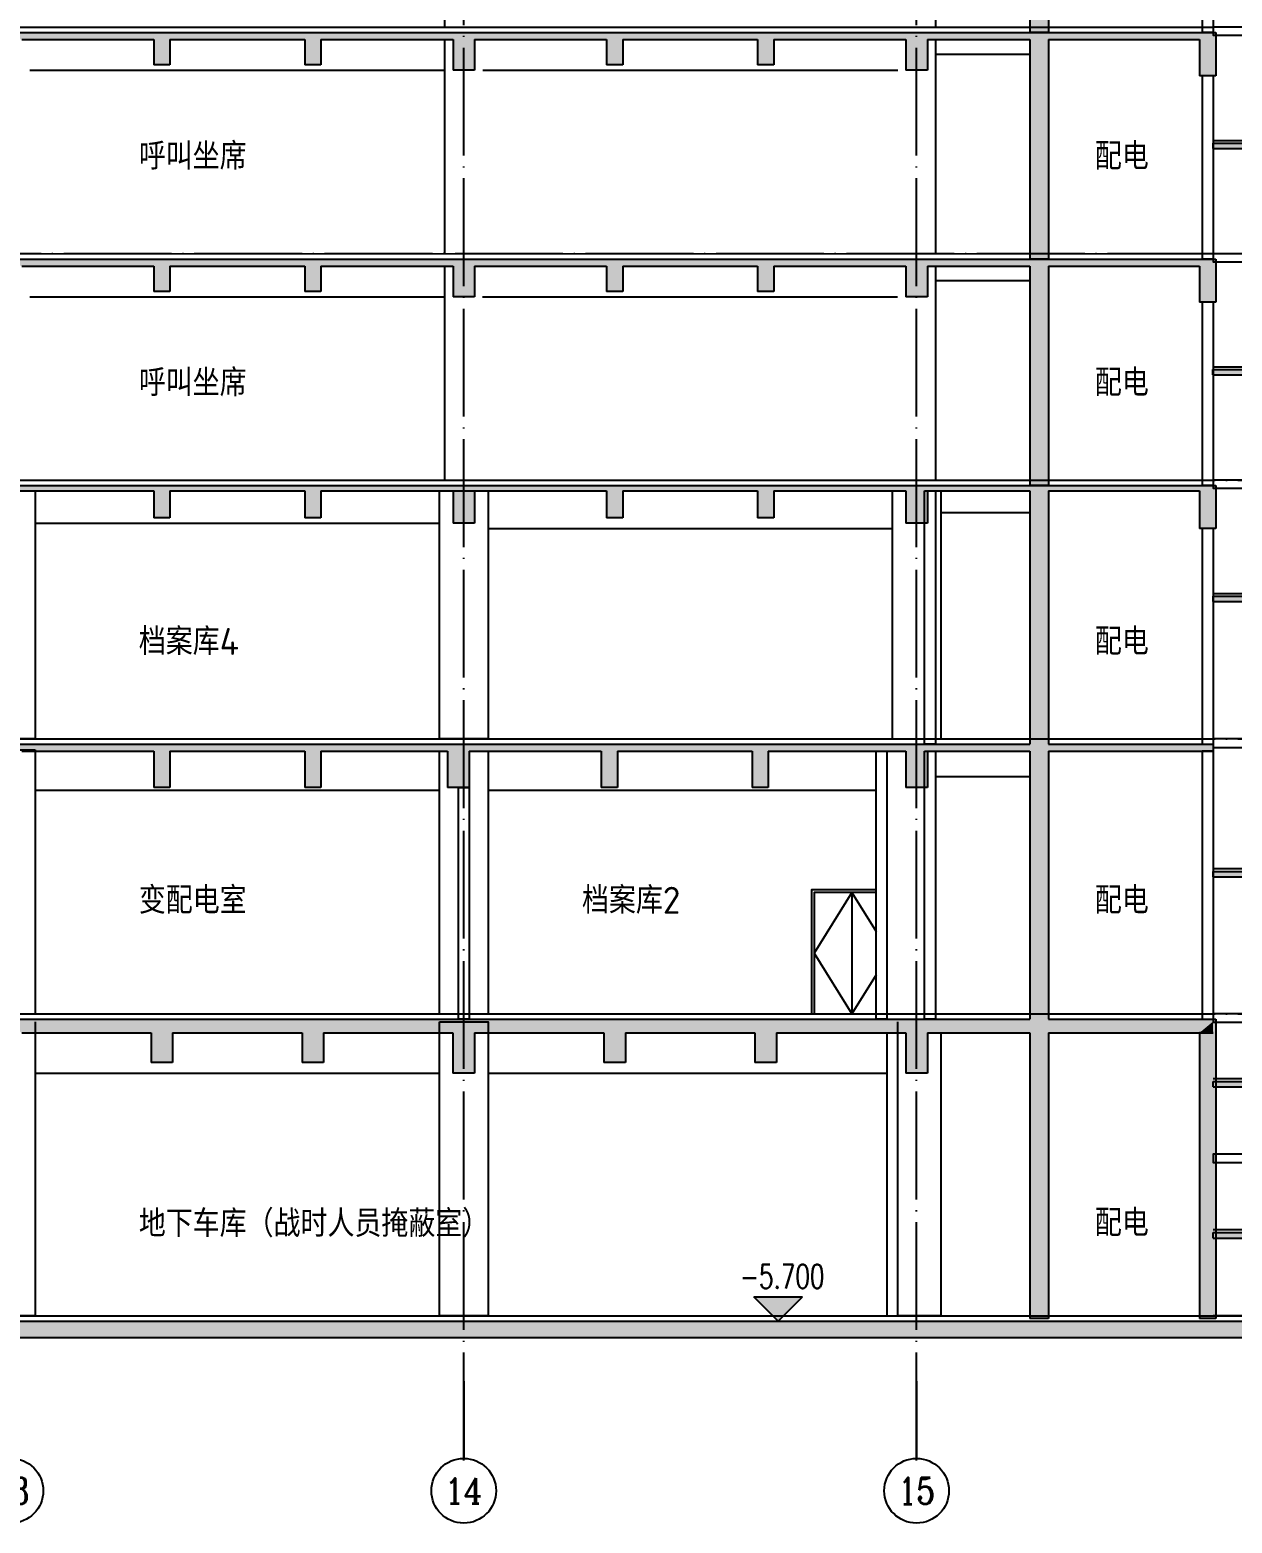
# Model space of a CAD drawing. Header units: millimetres. Extents: x 500457 to 783861, y -293369 to -162148.
# Drawn here: x 605689 to 627992, y -239795 to -212101 of the extents above; entities that cross this region are included whole.
import ezdxf
from ezdxf.enums import TextEntityAlignment as Align

# ---------------------------------------------------------------- set-up
doc = ezdxf.new("R2010")
doc.units = ezdxf.units.MM
doc.header["$LTSCALE"] = 1000
doc.linetypes.add('DOTE', pattern=[2.42, 2, -0.2, 0.02, -0.2])
for name, color, linetype in [('A-DOOR-FIRE', 4, 'Continuous'), ('A-ELEV-WIN3', 251, 'Continuous'), ('A-SECT-SURF', 6, 'Continuous'), ('A-看线', 115, 'Continuous'), ('AXIS', 3, 'Continuous'), ('AXIS_TEXT', 7, 'Continuous'), ('DIM_ELEV', 3, 'Continuous'), ('DOTE', 1, 'DOTE'), ('LY_MC_section A_A$0$A31----(18)', 140, 'Continuous'), ('PUB_HATCH', 8, 'Continuous'), ('PUB_TEXT', 7, 'Continuous'), ('STAIR', 2, 'Continuous'), ('WALL', 255, 'Continuous'), ('剖面楼板线', 2, 'Continuous'), ('板洞', 6, 'Continuous')]:
    doc.layers.add(name, color=color, linetype=linetype)
doc.styles.add('_TCH_AXIS', font='COMPLEX', dxfattribs={"bigfont": 'GBCBIG'})
doc.styles.add('_TCH_DIM', font='SIMPLEX', dxfattribs={"bigfont": 'GBCBIG'})
doc.styles.add('COMPLEX', font='COMPLEX')
doc.styles.add('TSSD_Norm', font='tssdeng.shx', dxfattribs={"bigfont": 'hztxt.shx'})

# ---------------------------------------------------------------- blocks, each defined once
blk = doc.blocks.new('A$C5e2bc803')
at = {"layer": 'PUB_HATCH'}
blk.add_hatch(color=256, dxfattribs=at).paths.add_polyline_path([(1, -570), (-2900, -570), (-2900, -670), (1, -670)])
at = {"layer": 'STAIR'}
for points in [[(-1350, 1580), (-1350, 3530)], [(-1350, 2680), (-1610, 2680), (-1610, 1450), (-1610, 1400), (-1610, -520), (-1550, -520), (-1550, 2620), (-1350, 2620)], [(-2900, 1580), (-1550, 1580)], [(-2900, 1430), (-1550, 1430)], [(-1550, 1580), (0, 1580), (0, 1430), (-1550, 1430)], [(-2900, 1280), (-1550, 1280)], [(-2900, 1130), (-1550, 1130)], [(-2900, 980), (-1550, 980)], [(-2900, 830), (-1550, 830)], [(-2900, 680), (-1550, 680)], [(-1290, -520), (-1290, 580), (-1609, 580)], [(-2900, 530), (-1550, 530)], [(-2900, 380), (-1550, 380)], [(-1350, -520), (-1350, 520), (-1549, 520)], [(-2900, 230), (-1550, 230)], [(-2900, 80), (-1550, 80)], [(-2900, -70), (-1550, -70)], [(-2900, -220), (-1550, -220)], [(-2900, -370), (-1550, -370)], [(1, -520), (-2900, -520)], [(-2900, -520), (-1550, -520)]]:
    blk.add_lwpolyline(points, dxfattribs=at)
at = {"layer": 'WALL'}
for p, q in [((1, -570), (-2900, -570)), ((-2900, -670), (-2900, -570)), ((1, -670), (-2900, -670)), ((1, -670), (1, -570))]:
    blk.add_line(p, q, dxfattribs=at)
blk = doc.blocks.new('A$Cc3d01d78')
at = {"layer": 'PUB_HATCH'}
blk.add_hatch(color=256, dxfattribs=at).paths.add_polyline_path([(1558, -3756), (-1342, -3756), (-1342, -3856), (1558, -3856)])
at = {"layer": 'STAIR'}
for points in [[(210, -2300), (210, -900)], [(210, -1260), (7, -1260), (7, -3700), (-53, -3700), (-53, -3100), (-53, -3050), (-53, -1200), (210, -1200)], [(-1342, -2300), (-53, -2300)], [(-1342, -2456), (-53, -2456)], [(7, -2300), (1558, -2300), (1558, -2456), (7, -2456)], [(-1342, -2611), (-53, -2611)], [(-1342, -2767), (-53, -2767)], [(270, -3700), (270, -2604), (-53, -2604)], [(210, -3700), (210, -2664), (7, -2664)], [(-1342, -2923), (-53, -2923)], [(-1342, -3078), (-53, -3078)], [(-1342, -3234), (-53, -3234)], [(-1342, -3389), (-53, -3389)], [(-1342, -3545), (-53, -3545)], [(1558, -3700), (-1342, -3700)], [(-1342, -3700), (-53, -3700)]]:
    blk.add_lwpolyline(points, dxfattribs=at)
at = {"layer": 'WALL'}
for p, q in [((1558, -3756), (-1342, -3756)), ((-1342, -3856), (-1342, -3756)), ((1558, -3856), (-1342, -3856)), ((1558, -3856), (1558, -3756))]:
    blk.add_line(p, q, dxfattribs=at)
blk = doc.blocks.new('A$C713e9a64')
at = {"layer": 'PUB_HATCH'}
blk.add_hatch(color=256, dxfattribs=at).paths.add_polyline_path([(1348, -4840), (-1552, -4840), (-1552, -4940), (1348, -4940)])
at = {"layer": 'STAIR'}
for points in [[(0, -2380), (0, 170)], [(0, -1280), (-262, -1280), (-262, -3130), (-262, -3180), (-262, -4780), (-202, -4780), (-202, -1340), (0, -1340)], [(-1553, -2380), (-202, -2380)], [(-202, -2380), (1347, -2380), (1347, -2540), (-202, -2540)], [(-1553, -2540), (-202, -2540)], [(-1553, -2700), (-202, -2700)], [(-1553, -2860), (-202, -2860)], [(-1553, -3020), (-202, -3020)], [(-1553, -3180), (-202, -3180)], [(-1553, -3340), (-202, -3340)], [(-1553, -3500), (-202, -3500)], [(-1553, -3660), (-202, -3660)], [(-1553, -3820), (-202, -3820)], [(58, -4780), (58, -3680), (-262, -3680)], [(-2, -4780), (-2, -3740), (-202, -3740)], [(-1553, -3980), (-202, -3980)], [(-1553, -4140), (-202, -4140)], [(-1553, -4300), (-202, -4300)], [(-1553, -4460), (-202, -4460)], [(-1553, -4620), (-202, -4620)], [(1348, -4780), (-1553, -4780)], [(-1553, -4780), (-202, -4780)]]:
    blk.add_lwpolyline(points, dxfattribs=at)
at = {"layer": 'WALL'}
for p, q in [((1348, -4840), (-1552, -4840)), ((-1552, -4940), (-1552, -4840)), ((1348, -4940), (-1552, -4940)), ((1348, -4940), (1348, -4840))]:
    blk.add_line(p, q, dxfattribs=at)
blk = doc.blocks.new('A$Cb3162a7d')
at = {"layer": 'PUB_HATCH'}
blk.add_hatch(color=256, dxfattribs=at).paths.add_polyline_path([(1348, -3746), (-1553, -3746), (-1553, -3846), (1348, -3846)])
at = {"layer": 'STAIR'}
for points in [[(-2, -2496), (-2, 44)], [(-2, -1396), (-262, -1396), (-262, -1930), (-262, -1980), (-262, -3696), (-202, -3696), (-202, -1456), (-2, -1456)], [(-1553, -2496), (-202, -2496)], [(-1553, -2646), (-202, -2646)], [(56, -3700), (56, -2600), (-262, -2600)], [(-202, -2496), (1348, -2496), (1348, -2646), (56, -2646)], [(-4, -3700), (-4, -2660), (-202, -2660)], [(-1553, -2796), (-202, -2796)], [(-1553, -2946), (-202, -2946)], [(-1553, -3096), (-202, -3096)], [(-1553, -3246), (-202, -3246)], [(-1553, -3396), (-202, -3396)], [(-1553, -3546), (-202, -3546)], [(1348, -3696), (-1553, -3696)], [(-1553, -3696), (-202, -3696)]]:
    blk.add_lwpolyline(points, dxfattribs=at)
at = {"layer": 'WALL'}
for p, q in [((1348, -3746), (-1553, -3746)), ((-1553, -3846), (-1553, -3746)), ((1348, -3846), (-1553, -3846)), ((1348, -3846), (1348, -3746))]:
    blk.add_line(p, q, dxfattribs=at)
blk = doc.blocks.new('A$Cdcaa37b3')
at = {"layer": '剖面楼板线'}
blk.add_line((-1550, -1), (1348, -1), dxfattribs=at)
at = {"layer": 'LY_MC_section A_A$0$A31----(18)'}
for name, p in [('A$C5e2bc803', (1347, 22320)), ('A$C5e2bc803', (1348, 18120)), ('A$C5e2bc803', (1347, 13920)), ('A$Cc3d01d78', (-210, 5300))]:
    blk.add_blockref(name, p, dxfattribs=at)
at = {"layer": '板洞'}
for name, p in [('A$C713e9a64', (0, 13080)), ('A$Cb3162a7d', (0, 8096))]:
    blk.add_blockref(name, p, dxfattribs=at)
blk = doc.blocks.new('A$C50e83559')
at = {"layer": 'PUB_HATCH'}
for points in [[(64201, -137), (64401, -180), (66850, -180), (67000, -137), (67000, -50), (64201, -50)], [(67000, -137), (66850, -180), (66850, -650), (67150, -650), (67150, -180)], [(67000, -137), (67150, -180), (69650, -180), (69800, -137), (69800, -50), (67000, -50)], [(69800, -137), (69650, -180), (69650, -650), (69950, -650), (69950, -180)], [(69800, -137), (69950, -180), (72401, -180), (72601, -137), (72601, -50), (69800, -50)], [(72601, -137), (72401, -180), (72401, -750), (72801, -750), (72801, -180)], [(72601, -137), (72801, -180), (75250, -180), (75400, -137), (75400, -50), (72601, -50)], [(75400, -137), (75250, -180), (75250, -650), (75550, -650), (75550, -180)], [(75400, -137), (75550, -180), (78050, -180), (78200, -137), (78200, -50), (75400, -50)], [(78200, -137), (78050, -180), (78050, -650), (78350, -650), (78350, -180)], [(78200, -137), (78350, -180), (80801, -180), (81001, -137), (81001, -50), (78200, -50)], [(81001, -137), (80801, -180), (80801, -750), (81201, -750), (81201, -180)], [(81001, -137), (81201, -180), (83100, -180), (83333, -137), (83450, -50), (81001, -50)], [(83333, -137), (83100, -180), (83100, -4250), (83450, -4250), (83450, -180)], [(83333, -137), (83450, -180), (86250, -180), (86550, -50), (83450, -50)], [(86550, -50), (86250, -180), (86250, -850), (86550, -850)]]:
    blk.add_hatch(color=256, dxfattribs=at).paths.add_polyline_path(points)
at = {"layer": 'A-SECT-SURF'}
blk.add_lwpolyline([(100, 50), (86500, 49)], dxfattribs=at)
at = {"layer": 'A-看线'}
for points in [[(72251, -4150), (72251, -180)], [(81351, -180), (81351, -4150)]]:
    blk.add_lwpolyline(points, dxfattribs=at)
at = {"layer": 'WALL'}
for p, q in [((64201, -50), (67000, -50)), ((64401, -180), (66850, -180)), ((66850, -180), (66850, -650)), ((67000, -50), (69800, -50)), ((67150, -180), (67150, -650)), ((67150, -180), (69650, -180)), ((69650, -180), (69650, -650)), ((69800, -50), (72601, -50)), ((69950, -180), (69950, -650)), ((69950, -180), (72401, -180)), ((72401, -180), (72401, -750)), ((72601, -50), (75400, -50)), ((72801, -180), (72801, -750)), ((72801, -180), (75250, -180)), ((75250, -180), (75250, -650)), ((75400, -50), (78200, -50)), ((75550, -180), (75550, -650)), ((75550, -180), (78050, -180)), ((78050, -180), (78050, -650)), ((78200, -50), (81001, -50)), ((78350, -180), (78350, -650)), ((78350, -180), (80801, -180)), ((80801, -180), (80801, -750)), ((81001, -50), (83450, -50)), ((81201, -180), (81201, -750)), ((81201, -180), (83100, -180)), ((83100, -180), (83100, -4250)), ((83450, -50), (86550, -50)), ((83450, -180), (83450, -4250)), ((83450, -180), (86250, -180)), ((86250, -180), (86250, -850)), ((86550, -50), (86550, -850)), ((67150, -650), (66850, -650)), ((69950, -650), (69650, -650)), ((72801, -750), (72401, -750)), ((75550, -650), (75250, -650)), ((78350, -650), (78050, -650)), ((81201, -750), (80801, -750)), ((86550, -850), (86250, -850)), ((86300, -850), (86300, -4250)), ((86500, -850), (86300, -850)), ((86500, -850), (86500, -4250)), ((83450, -4250), (83100, -4250)), ((86500, -4250), (86300, -4250))]:
    blk.add_line(p, q, dxfattribs=at)
blk = doc.blocks.new('A$C43bf79f6')
at = {"layer": 'A-看线'}
for p, q in [((51201, 349), (52950, 349)), ((34401, 50), (42100, 50)), ((42801, 50), (50500, 50))]:
    blk.add_line(p, q, dxfattribs=at)
blk = doc.blocks.new('_AXISO')
blk.add_circle((0, 0), 0.5)
at = {"layer": 'AXIS_TEXT', "style": 'COMPLEX', "width": 1.041667}
blk.add_attdef('A', text='', height=0.56, dxfattribs=at).set_placement((-0.25, -0.28), (0.25, -0.28), align=Align.FIT)

msp = doc.modelspace()

# ---------------------------------------------------------------- hatches: boundary and pattern name
at = {"layer": 'DIM_ELEV'}
msp.add_hatch(color=256, dxfattribs=at).paths.add_polyline_path([(619568.7, -236050.6), (619118.7, -235600.6), (620018.7, -235600.6)])
at = {"layer": 'PUB_HATCH'}
for points in [[(605338.5, -220617.4), (605538.5, -220650.7), (607987.4, -220650.7), (608137.4, -220617.4), (608137.4, -220550.7), (605338.5, -220550.7)], [(608137.4, -220617.4), (607987.4, -220650.7), (607987.4, -221150.7), (608287.4, -221150.7), (608287.4, -220650.7)], [(608137.4, -220617.4), (608287.4, -220650.7), (610787.4, -220650.7), (610937.4, -220617.4), (610937.4, -220550.7), (608137.4, -220550.7)], [(610937.4, -220617.4), (610787.4, -220650.7), (610787.4, -221150.7), (611087.4, -221150.7), (611087.4, -220650.7)], [(610937.4, -220617.4), (611087.4, -220650.7), (613538.5, -220650.7), (613738.5, -220617.4), (613738.5, -220550.7), (610937.4, -220550.7)], [(613738.5, -220617.4), (613538.5, -220650.7), (613538.5, -221250.7), (613938.5, -221250.7), (613938.5, -220650.7)], [(613738.5, -220617.4), (613938.5, -220650.7), (616387.4, -220650.7), (616537.4, -220617.4), (616537.4, -220550.7), (613738.5, -220550.7)], [(616537.4, -220617.4), (616387.4, -220650.7), (616387.4, -221150.7), (616687.4, -221150.7), (616687.4, -220650.7)], [(616537.4, -220617.4), (616687.4, -220650.7), (619187.4, -220650.7), (619337.4, -220617.4), (619337.4, -220550.7), (616537.4, -220550.7)], [(619337.4, -220617.4), (619187.4, -220650.7), (619187.4, -221150.7), (619487.4, -221150.7), (619487.4, -220650.7)], [(619337.4, -220617.4), (619487.4, -220650.7), (621938.5, -220650.7), (622138.5, -220617.4), (622138.5, -220550.7), (619337.4, -220550.7)], [(622138.5, -220617.4), (621938.5, -220650.7), (621938.5, -221250.7), (622338.5, -221250.7), (622338.5, -220650.7)], [(622138.5, -220617.4), (622338.5, -220650.7), (624237.4, -220650.7), (624470.7, -220617.4), (624587.4, -220550.7), (622138.5, -220550.7)], [(624470.7, -220617.4), (624237.4, -220650.7), (624237.4, -225350.7), (624412.4, -225415.7), (624587.4, -225350.7), (624587.4, -220650.7)], [(624470.7, -220617.4), (624587.4, -220650.7), (627387.5, -220650.7), (627687.5, -220550.7), (624587.4, -220550.7)], [(627687.5, -220550.7), (627387.5, -220650.7), (627387.5, -221350.7), (627687.5, -221350.7)], [(605337.4, -225437.4), (605537.4, -225480.7), (607987.4, -225480.7), (608137.4, -225437.4), (608137.4, -225350.7), (605337.4, -225350.7)], [(608137.4, -225437.4), (608287.4, -225480.7), (610787.4, -225480.7), (610937.4, -225437.4), (610937.4, -225350.7), (608137.4, -225350.7)], [(610937.4, -225437.4), (611087.4, -225480.7), (613437.4, -225480.7), (613637.4, -225437.4), (613637.4, -225350.7), (610937.4, -225350.7)], [(613637.4, -225437.4), (613837.4, -225480.7), (616287.4, -225480.7), (616437.4, -225437.4), (616437.4, -225350.7), (613637.4, -225350.7)], [(616437.4, -225437.4), (616587.4, -225480.7), (619087.4, -225480.7), (619237.4, -225437.4), (619237.4, -225350.7), (616437.4, -225350.7)], [(619237.4, -225437.4), (619387.4, -225480.7), (621937.4, -225480.7), (622137.4, -225437.4), (622137.4, -225350.7), (619237.4, -225350.7)], [(622137.4, -225437.4), (622337.4, -225480.7), (624237.4, -225480.7), (624412.4, -225415.7), (624237.4, -225350.7), (622137.4, -225350.7)], [(624412.4, -225415.7), (624237.4, -225480.7), (624237.4, -230450.7), (624412.4, -230575.7), (624587.4, -230450.7), (624587.4, -225480.7)], [(624412.4, -225415.7), (624587.4, -225480.7), (627637.4, -225480.7), (627637.4, -225350.7), (624587.4, -225350.7)], [(608137.4, -225437.4), (607987.4, -225480.7), (607987.4, -226150.9), (608287.4, -226150.9), (608287.4, -225480.7)], [(610937.4, -225437.4), (610787.4, -225480.7), (610787.4, -226150.9), (611087.4, -226150.9), (611087.4, -225480.7)], [(613637.4, -225437.4), (613437.4, -225480.7), (613437.4, -226151.4), (613837.4, -226151.4), (613837.4, -225480.7)], [(616437.4, -225437.4), (616287.4, -225480.7), (616287.4, -226151.4), (616587.4, -226151.4), (616587.4, -225480.7)], [(619237.4, -225437.4), (619087.4, -225480.7), (619087.4, -226151.4), (619387.4, -226151.4), (619387.4, -225480.7)], [(622137.4, -225437.4), (621937.4, -225480.7), (621937.4, -226150.9), (622337.4, -226150.9), (622337.4, -225480.7)], [(605137.4, -230450.7), (605537.4, -230700.7), (607937.4, -230700.7), (608204.1, -230617.4), (608337.4, -230450.7)], [(608204.1, -230617.4), (607937.4, -230700.7), (607937.4, -231250.6), (608337.4, -231250.6), (608337.4, -230700.7)], [(608204.1, -230617.4), (608337.4, -230700.7), (610737.4, -230700.7), (611004.1, -230617.4), (611137.4, -230450.7), (608337.4, -230450.7)], [(611004.1, -230617.4), (610737.4, -230700.7), (610737.4, -231250.6), (611137.4, -231250.6), (611137.4, -230700.7)], [(611004.1, -230617.4), (611137.4, -230700.7), (613537.4, -230700.7), (613737.4, -230617.4), (613737.4, -230450.7), (611137.4, -230450.7)], [(613737.4, -230617.4), (613537.4, -230700.7), (613537.4, -231450.7), (613937.4, -231450.7), (613937.4, -230700.7)], [(613737.4, -230617.4), (613937.4, -230700.7), (616337.4, -230700.7), (616604.1, -230617.4), (616737.4, -230450.7), (613737.4, -230450.7)], [(616604.1, -230617.4), (616337.4, -230700.7), (616337.4, -231250.6), (616737.4, -231250.6), (616737.4, -230700.7)], [(616604.1, -230617.4), (616737.4, -230700.7), (619137.4, -230700.7), (619404.1, -230617.4), (619537.4, -230450.7), (616737.4, -230450.7)], [(619404.1, -230617.4), (619137.4, -230700.7), (619137.4, -231250.6), (619537.4, -231250.6), (619537.4, -230700.7)], [(619404.1, -230617.4), (619537.4, -230700.7), (621937.4, -230700.7), (622137.4, -230617.4), (622137.4, -230450.7), (619537.4, -230450.7)], [(622137.4, -230617.4), (621937.4, -230700.7), (621937.4, -231450.7), (622337.4, -231450.7), (622337.4, -230700.7)], [(622137.4, -230617.4), (622337.4, -230700.7), (624237.4, -230700.7), (624412.4, -230575.7), (624237.4, -230450.7), (622137.4, -230450.7)], [(624412.4, -230575.7), (624237.4, -230700.7), (624237.4, -236000.6), (624587.4, -236000.6), (624587.4, -230700.7)], [(624412.4, -230575.7), (624587.4, -230700.7), (627637.4, -230700.7), (627637.4, -230450.7), (624587.4, -230450.7)], [(627687.4, -230450.7), (627387.4, -230700.7), (627387.4, -236000.6), (627687.4, -236000.6)], [(627637.4, -230450.7), (627637.4, -230700.7), (627387.4, -230700.7), (627687.4, -230450.7)], [(512637.4, -236050.7), (512287.4, -236350.7), (630939.7, -236350.6), (630939.7, -236050.6)]]:
    msp.add_hatch(color=256, dxfattribs=at).paths.add_polyline_path(points)

# ---------------------------------------------------------------- linework, layer by layer
at = {"layer": 'A-DOOR-FIRE'}
for points in [[(621387.4, -228050.7), (620187.4, -228050.7), (620187.4, -230350.7)], [(621387.4, -228100.7), (620237.4, -228100.7), (620237.4, -230350.7)], [(620937.4, -228100.7), (620937.4, -230350.7)]]:
    msp.add_lwpolyline(points, dxfattribs=at)
at = {"layer": 'A-ELEV-WIN3'}
for points in [[(620937.4, -228100.7), (620237.4, -229225.7), (620937.4, -230350.7)], [(620937.4, -228100.7), (621387.4, -228824)], [(621387.4, -229627.5), (620937.4, -230350.7)]]:
    msp.add_lwpolyline(points, dxfattribs=at)
at = {"layer": 'A-SECT-SURF'}
for points in [[(541237.3, -220450.7), (627437.4, -220450.7)], [(596787.4, -225350.7), (596787.4, -225250.7), (622287.4, -225250.9)], [(622487.4, -225250.9), (627437.4, -225250.9)], [(605187.4, -230350.7), (613637.4, -230350.7)], [(613837.4, -230350.7), (621387.4, -230350.7)], [(622487.4, -230350.7), (627437.4, -230350.7)], [(512587.4, -235950.7), (630537.4, -235950.7)]]:
    msp.add_lwpolyline(points, dxfattribs=at)
at = {"layer": 'A-看线'}
for p, q in [((621688.5, -225250.9), (621688.5, -220650.7)), ((622588.5, -220650.7), (622588.5, -225250.9)), ((605788.5, -221250.7), (613288.5, -221250.7)), ((622588.5, -221050.7), (624237.2, -221050.7)), ((614188.5, -221350.7), (621688.5, -221350.7)), ((604887.4, -225450.9), (605787.4, -225450.9)), ((605787.4, -225450.9), (605787.4, -230350.9)), ((613287.4, -230350.7), (613287.4, -225480.7)), ((614187.4, -225480.7), (614187.4, -230350.7)), ((605787.4, -226200.7), (613287.4, -226200.7)), ((614187.4, -226200.7), (621387.4, -226200.7)), ((605787.4, -230500.7), (605787.4, -235950.7)), ((621788, -235950.7), (621788, -230500.7)), ((622587.4, -230700.7), (622587.4, -235950.7)), ((605787.4, -235950.7), (604887.4, -235950.7)), ((622587.4, -235950.7), (621788, -235950.7))]:
    msp.add_line(p, q, dxfattribs=at)
for points in [[(604888.5, -220650.7), (605788.5, -220650.7), (605787.4, -225250.7), (604887.4, -225250.7)], [(613288.5, -220650.7), (614188.5, -220650.7), (614187.4, -225250.8), (613287.4, -225250.8)], [(613287.4, -230500.7), (614187.4, -230500.7), (614187.4, -235950.7), (613287.4, -235950.7)]]:
    msp.add_lwpolyline(points, close=True, dxfattribs=at)
for points in [[(622487.4, -225950.7), (624237.4, -225950.7)], [(621588, -230700.7), (621588, -235950.7)], [(605787.4, -231450.7), (613287.4, -231450.7)], [(614187.4, -231450.7), (621588, -231450.7)]]:
    msp.add_lwpolyline(points, dxfattribs=at)
at = {"layer": 'AXIS'}
for p, q in [((613737.4, -237159.2), (613737.4, -238595.1)), ((622137.4, -237159.2), (622137.4, -238595.1))]:
    msp.add_line(p, q, dxfattribs=at)
at = {"layer": 'DIM_ELEV'}
for p, q in [((619568.7, -236050.6), (619118.7, -235600.6)), ((619118.7, -235600.6), (620018.7, -235600.6)), ((619568.7, -236050.6), (620018.7, -235600.6))]:
    msp.add_line(p, q, dxfattribs=at)
at = {"layer": 'DOTE'}
for p, q in [((613737.4, -238632.6), (613737.4, -180499.6)), ((622137.4, -238632.6), (622137.4, -180499.6)), ((536137.4, -216250.7), (633025.1, -216250.7)), ((536137.4, -220450.7), (633025.1, -220450.7)), ((536137.4, -225250.7), (633025.1, -225250.7)), ((536137.4, -230350.7), (633025.1, -230350.7)), ((511637.4, -235950.7), (633025.1, -235950.7))]:
    msp.add_line(p, q, dxfattribs=at)
at = {"layer": 'WALL'}
for p, q in [((605338.5, -220550.7), (608137.4, -220550.7)), ((605538.5, -220650.7), (607987.4, -220650.7)), ((607987.4, -220650.7), (607987.4, -221150.7)), ((608137.4, -220550.7), (610937.4, -220550.7)), ((608287.4, -220650.7), (608287.4, -221150.7)), ((608287.4, -220650.7), (610787.4, -220650.7)), ((610787.4, -220650.7), (610787.4, -221150.7)), ((610937.4, -220550.7), (613738.5, -220550.7)), ((611087.4, -220650.7), (611087.4, -221150.7)), ((611087.4, -220650.7), (613538.5, -220650.7)), ((613538.5, -220650.7), (613538.5, -221250.7)), ((613738.5, -220550.7), (616537.4, -220550.7)), ((613938.5, -220650.7), (613938.5, -221250.7)), ((613938.5, -220650.7), (616387.4, -220650.7)), ((616387.4, -220650.7), (616387.4, -221150.7)), ((616537.4, -220550.7), (619337.4, -220550.7)), ((616687.4, -220650.7), (616687.4, -221150.7)), ((616687.4, -220650.7), (619187.4, -220650.7)), ((619187.4, -220650.7), (619187.4, -221150.7)), ((619337.4, -220550.7), (622138.5, -220550.7)), ((619487.4, -220650.7), (619487.4, -221150.7)), ((619487.4, -220650.7), (621938.5, -220650.7)), ((621938.5, -220650.7), (621938.5, -221250.7)), ((622138.5, -220550.7), (624587.4, -220550.7)), ((622338.5, -220650.7), (622338.5, -221250.7)), ((622338.5, -220650.7), (624237.4, -220650.7)), ((624237.4, -220650.7), (624237.4, -225350.7)), ((624587.4, -220550.7), (627687.5, -220550.7)), ((624587.4, -220650.7), (624587.4, -225350.7)), ((624587.4, -220650.7), (627387.5, -220650.7)), ((627387.5, -220650.7), (627387.5, -221350.7)), ((627687.5, -220550.7), (627687.5, -221350.7)), ((608287.4, -221150.7), (607987.4, -221150.7)), ((611087.4, -221150.7), (610787.4, -221150.7)), ((613938.5, -221250.7), (613538.5, -221250.7)), ((616687.4, -221150.7), (616387.4, -221150.7)), ((619487.4, -221150.7), (619187.4, -221150.7)), ((622338.5, -221250.7), (621938.5, -221250.7)), ((627687.5, -221350.7), (627387.5, -221350.7)), ((627437.4, -221350.7), (627437.4, -225350.7)), ((627637.4, -221350.7), (627437.4, -221350.7)), ((627637.4, -221350.7), (627637.4, -225350.7)), ((605337.4, -225350.7), (608137.4, -225350.7)), ((608137.4, -225350.7), (610937.4, -225350.7)), ((610937.4, -225350.7), (613637.4, -225350.7)), ((613637.4, -225350.7), (616437.4, -225350.7)), ((616437.4, -225350.7), (619237.4, -225350.7)), ((619237.4, -225350.7), (622137.4, -225350.7)), ((622137.4, -225350.7), (624237.4, -225350.7)), ((624587.4, -225350.7), (627637.4, -225350.7)), ((627637.4, -225350.7), (627637.4, -225480.7)), ((605537.4, -225480.7), (607987.4, -225480.7)), ((607987.4, -225480.7), (607987.4, -226150.9)), ((608287.4, -225480.7), (608287.4, -226150.9)), ((608287.4, -225480.7), (610787.4, -225480.7)), ((610787.4, -225480.7), (610787.4, -226150.9)), ((611087.4, -225480.7), (611087.4, -226150.9)), ((611087.4, -225480.7), (613437.4, -225480.7)), ((613437.4, -225480.7), (613437.4, -226151.4)), ((613837.4, -225480.7), (613837.4, -226151.4)), ((613837.4, -225480.7), (616287.4, -225480.7)), ((616287.4, -225480.7), (616287.4, -226151.4)), ((616587.4, -225480.7), (616587.4, -226151.4)), ((616587.4, -225480.7), (619087.4, -225480.7)), ((619087.4, -225480.7), (619087.4, -226151.4)), ((619387.4, -225480.7), (619387.4, -226151.4)), ((619387.4, -225480.7), (621937.4, -225480.7)), ((621937.4, -225480.7), (621937.4, -226150.9)), ((622337.4, -225480.7), (622337.4, -226150.9)), ((622337.4, -225480.7), (624237.4, -225480.7)), ((624237.4, -225480.7), (624237.4, -230450.7)), ((624587.4, -225480.7), (624587.4, -230450.7)), ((624587.4, -225480.7), (627637.4, -225480.7)), ((627437.4, -225480.7), (627437.4, -230450.7)), ((627637.4, -225480.7), (627437.4, -225480.7)), ((627637.4, -225480.7), (627637.4, -230450.7)), ((608287.4, -226150.9), (607987.4, -226150.9)), ((611087.4, -226150.9), (610787.4, -226150.9)), ((613837.4, -226151.4), (613437.4, -226151.4)), ((616587.4, -226151.4), (616287.4, -226151.4)), ((619387.4, -226151.4), (619087.4, -226151.4)), ((622337.4, -226150.9), (621937.4, -226150.9)), ((605137.4, -230450.7), (608337.4, -230450.7)), ((608337.4, -230450.7), (611137.4, -230450.7)), ((611137.4, -230450.7), (613737.4, -230450.7)), ((613737.4, -230450.7), (616737.4, -230450.7)), ((616737.4, -230450.7), (619537.4, -230450.7)), ((619537.4, -230450.7), (622137.4, -230450.7)), ((622137.4, -230450.7), (624237.4, -230450.7)), ((624587.4, -230450.7), (627637.4, -230450.7)), ((627637.4, -230450.7), (627687.4, -230450.7)), ((627687.4, -230450.7), (627687.4, -236000.6)), ((605537.4, -230700.7), (607937.4, -230700.7)), ((607937.4, -230700.7), (607937.4, -231250.6)), ((608337.4, -230700.7), (608337.4, -231250.6)), ((608337.4, -230700.7), (610737.4, -230700.7)), ((610737.4, -230700.7), (610737.4, -231250.6)), ((611137.4, -230700.7), (611137.4, -231250.6)), ((611137.4, -230700.7), (613537.4, -230700.7)), ((613537.4, -230700.7), (613537.4, -231450.7)), ((613937.4, -230700.7), (613937.4, -231450.7)), ((613937.4, -230700.7), (616337.4, -230700.7)), ((616337.4, -230700.7), (616337.4, -231250.6)), ((616737.4, -230700.7), (616737.4, -231250.6)), ((616737.4, -230700.7), (619137.4, -230700.7)), ((619137.4, -230700.7), (619137.4, -231250.6)), ((619537.4, -230700.7), (619537.4, -231250.6)), ((619537.4, -230700.7), (621937.4, -230700.7)), ((621937.4, -230700.7), (621937.4, -231450.7)), ((622337.4, -230700.7), (622337.4, -231450.7)), ((622337.4, -230700.7), (624237.4, -230700.7)), ((624237.4, -230700.7), (624237.4, -236000.6)), ((624587.4, -230700.7), (624587.4, -236000.6)), ((624587.4, -230700.7), (627637.4, -230700.7)), ((627387.4, -230700.7), (627387.4, -236000.6)), ((627637.4, -230700.7), (627387.4, -230700.7)), ((608337.4, -231250.6), (607937.4, -231250.6)), ((611137.4, -231250.6), (610737.4, -231250.6)), ((613937.4, -231450.7), (613537.4, -231450.7)), ((616737.4, -231250.6), (616337.4, -231250.6)), ((619537.4, -231250.6), (619137.4, -231250.6)), ((622337.4, -231450.7), (621937.4, -231450.7)), ((512637.4, -236050.7), (630939.7, -236050.6)), ((624587.4, -236000.6), (624237.4, -236000.6)), ((627687.4, -236000.6), (627387.4, -236000.6)), ((512287.4, -236350.7), (630939.7, -236350.6))]:
    msp.add_line(p, q, dxfattribs=at)
at = {"layer": 'WALL', "color": 0}
for points in [[(622287.4, -220650.7), (622487.4, -220650.7), (622487.4, -225350.7), (622287.4, -225350.7)], [(621387.4, -225480.7), (621587.4, -225480.7), (621587.4, -230450.9), (621387.4, -230450.9)], [(622287.4, -225480.7), (622487.4, -225480.7), (622487.4, -230450.9), (622287.4, -230450.9)], [(613637.4, -226151.4), (613837.4, -226151.4), (613837.4, -230450.9), (613637.4, -230450.9)]]:
    msp.add_lwpolyline(points, close=True, dxfattribs=at)

# ---------------------------------------------------------------- block references
at = {"layer": 'AXIS'}
ref = msp.add_blockref('_AXISO', (605337.4, -239195.1), dxfattribs=dict(at, xscale=1200, yscale=1200, zscale=1200))
ref.add_attrib('A', '13', dxfattribs={"layer": 'AXIS_TEXT', "height": 492.67, "style": '_TCH_AXIS'}).set_placement((604997.2, -239441.5), (605677.6, -239441.5), align=Align.FIT)
ref = msp.add_blockref('_AXISO', (613737.4, -239195.1), dxfattribs=dict(at, xscale=1200, yscale=1200, zscale=1200))
ref.add_attrib('A', '14', dxfattribs={"layer": 'AXIS_TEXT', "height": 471.11, "style": '_TCH_AXIS'}).set_placement((613389.7, -239430.7), (614085.1, -239430.7), align=Align.FIT)
ref = msp.add_blockref('_AXISO', (622137.4, -239195.1), dxfattribs=dict(at, xscale=1200, yscale=1200, zscale=1200))
ref.add_attrib('A', '15', dxfattribs={"layer": 'AXIS_TEXT', "height": 492.67, "style": '_TCH_AXIS'}).set_placement((621797.2, -239441.5), (622477.6, -239441.5), align=Align.FIT)
at = {"layer": '板洞', "xscale": -1}
msp.add_blockref('A$Cdcaa37b3', (628984.9, -235951.5), dxfattribs=at)
at = {"layer": '板洞'}
for name, p in [('A$C50e83559', (541137.4, -207900.7)), ('A$C50e83559', (541137.5, -212100.7)), ('A$C43bf79f6', (571287.5, -212900.7)), ('A$C50e83559', (541137.4, -216300.7)), ('A$C43bf79f6', (571286.4, -217100.7))]:
    msp.add_blockref(name, p, dxfattribs=at)

# ---------------------------------------------------------------- texts
at = {"layer": 'PUB_TEXT', "style": 'TSSD_Norm'}
for s, p in [('呼叫坐席', (607709.8, -214693.2)), ('配电', (625445.1, -214693.2)), ('呼叫坐席', (607709.8, -218893.2)), ('配电', (625445.1, -218893.2)), ('档案库4', (607709.8, -223693.2)), ('配电', (625445.1, -223693.2)), ('变配电室', (607709.8, -228493.2)), ('档案库2', (615930.5, -228493.2)), ('配电', (625445.1, -228493.2)), ('地下车库（战时人员掩蔽室）', (607709.8, -234487.7)), ('配电', (625445.1, -234475))]:
    msp.add_text(s, height=500, dxfattribs=at).set_placement(p)
at = {"layer": 'PUB_TEXT', "style": '_TCH_DIM', "width": 0.705882}
msp.add_text('-5.700', height=446.25, dxfattribs=at).set_placement((618863.7, -235443.1))

doc.saveas('drawing.dxf')
